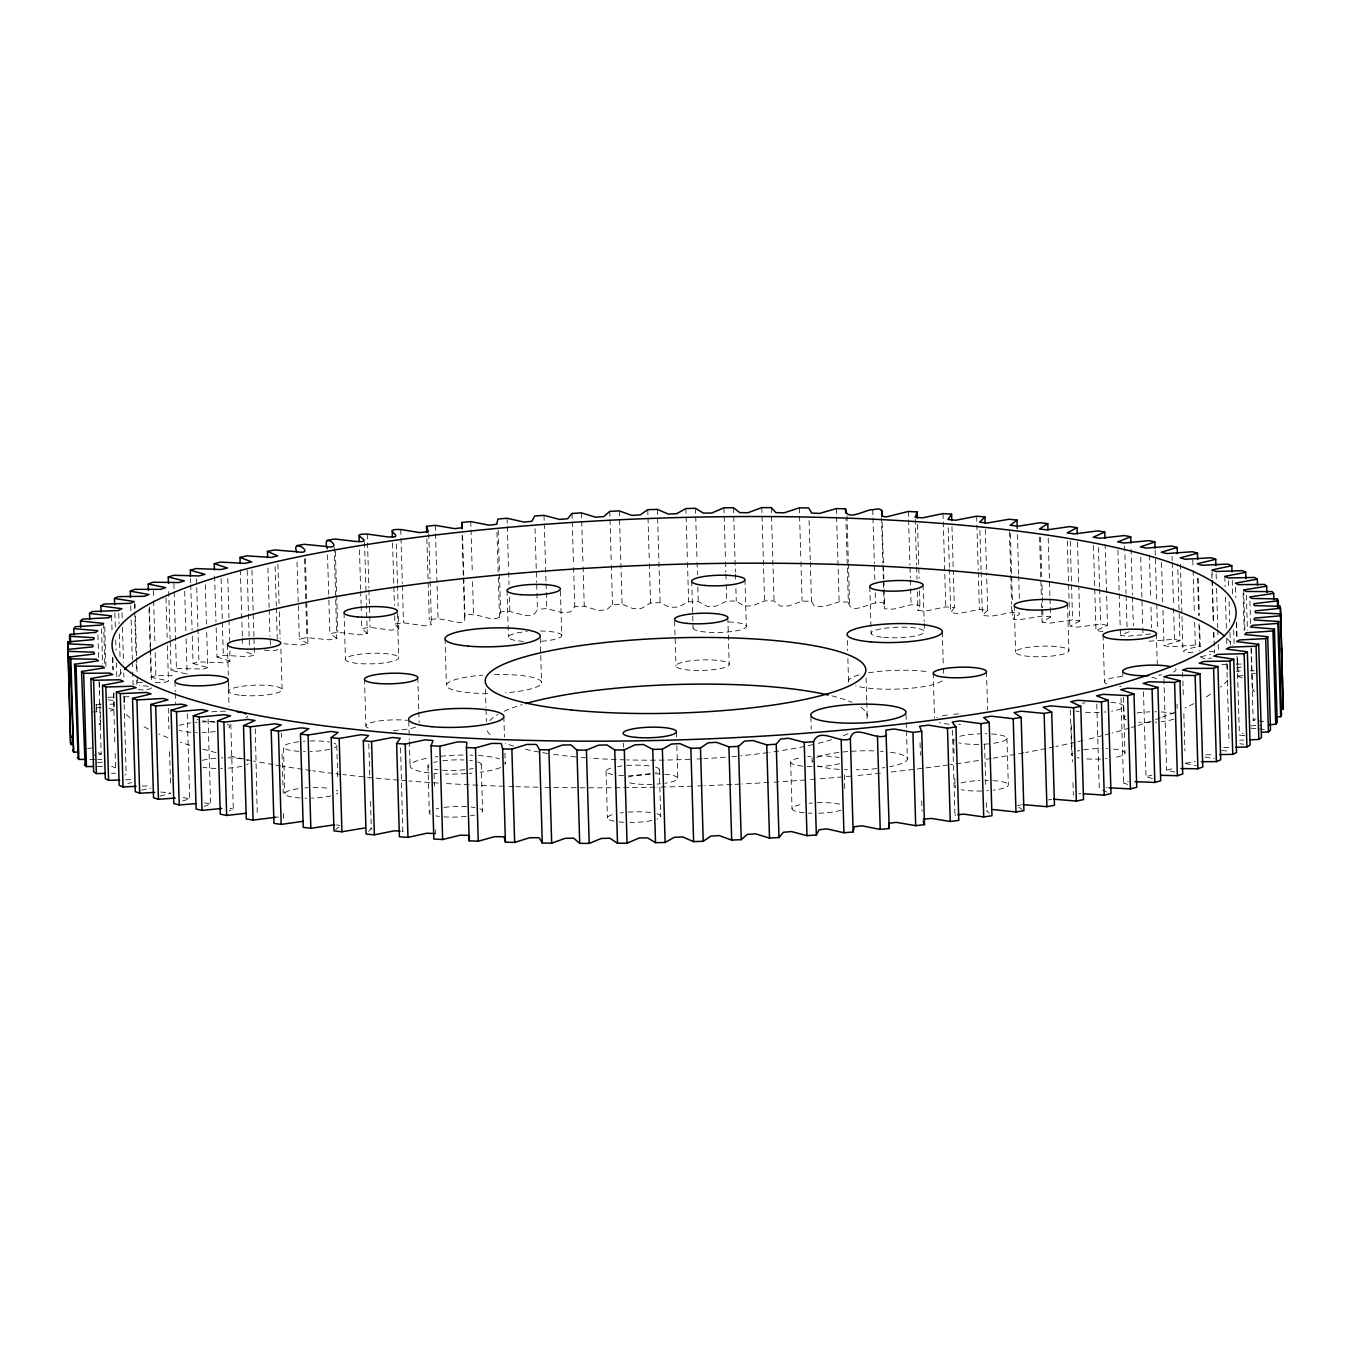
<?xml version="1.0" encoding="UTF-8"?>
<svg xmlns="http://www.w3.org/2000/svg" width="1351" height="1351" viewBox="0 0 1351 1351"><rect width="100%" height="100%" fill="white"/><g stroke="black" fill="none" stroke-linecap="round" stroke-linejoin="round"><path stroke-width="0.75" stroke-dasharray="5 3.75" d="M115.173 753.334L115.595 768.027L114.261 768.331M1242.16 677.898L1238.175 676.446L1237.617 657.785M884.128 588.952L884.601 608.828L893.535 609.115L911.114 604.758L919.93 605.248L917.954 610.483L925.165 611.142L945.784 606.886L954.363 607.494L953.249 570.19M255.271 728.78L257.264 814.146M1102.889 631.559L1095.982 630.512L1107.499 625.327L1105.101 544.47M394.728 615.617L394.965 623.909L403.51 622.794L424.282 625.834L431.459 624.753L429.263 619.636L438.062 618.623L455.203 621.815C475.299 625.716 454.088 612.324 473.542 614.874C479.2 613.928 500.461 625.749 500.63 612.324L498.164 529.406M884.601 603.644C875.161 596.99 851.316 618.437 848.344 602.124L845.895 519.206M124.613 702.182L124.478 695.782M954.363 607.494L950.732 612.746L958.602 613.523L979.407 609.487L987.682 610.213L986.585 572.892M230.801 724.119L233.318 809.114L229.265 810.769M1150.849 633.974L1126.954 636.321L1120.435 635.173L1129.639 631.576M305.427 558.639L307.944 643.633L300.26 645.119L284.031 643.751M99.974 703.246L100.582 723.984L97.677 725.707M1254.809 720.674L1253.188 720.303L1256.092 718.58M99.062 681.546L101.207 754.094L93.743 755.344M1254.572 691.746L1252.563 690.192L1254.167 689.719M987.682 610.213L982.43 615.448L990.908 616.259L1011.055 612.645C1035.508 611.311 997.19 621.257 1021.812 619.349L1042.921 615.988L1050.538 616.934L1049.98 598.273M208.088 719.104L210.621 804.098L204.17 806.361M334.221 547.189L336.787 638.584L328.85 639.8L306.863 637.588L299.297 638.972L296.967 560.192M536.685 584.443L537.428 609.318C531.213 624.736 511.843 606.599 500.63 612.324M435.664 833.989L435.697 829.649M368.637 831.456L371.339 828.838L370.41 797.749M187.215 713.767L189.748 798.762L181.608 801.261M1199.637 625.783L1200.245 646.521L1195.331 645.018L1169.628 646.842L1164.022 645.525L1179.947 640.712L1177.667 564.009M364.55 542.275L367.269 633.501L359.771 634.818L337.784 632.302L329.864 633.602L328.766 596.281M989.32 813.251L986.5 810.786L987.361 810.431M848.344 602.124L839.123 601.87L824.144 606.565L815.768 606.582L814.433 606.363L811.478 601.279L802.089 601.144L788.494 605.974L780.067 606.092L774.055 600.908L764.565 600.891L752.406 605.839L743.962 606.059L736.261 601.009L726.703 601.111L716.03 606.16L707.586 606.498L698.247 601.6L688.638 601.82L677.881 607.173L669.471 607.241L660.132 602.647L650.54 602.985L641.404 608.44L632.96 608.592L622.085 604.184L612.527 604.64L606.531 609.875L598.324 610.5L584.257 606.177L574.766 606.751L570.409 612.003L562.337 612.729L546.783 608.625L537.428 609.318M402.818 831.726L400.521 746.546M167.406 645.677L168.453 680.921L164.315 682.525L154.402 682.61M113.889 692.827L114.379 709.41L110.444 711.099M1244.744 735.721L1239.407 735.062L1243.308 733.188M335.757 829.531L338.915 827.116M1050.538 616.934L1042.195 622.287L1049.845 623.132L1072.576 619.889L1079.804 620.936L1078.774 585.692M1193.068 652.246C1176.991 653.225 1182.53 648.987 1200.245 646.521M398.444 616.495L398.815 628.941L390.996 630.174L370.039 627.354L361.798 628.57L361.426 616.124M955.191 815.531L955.917 815.008M1174.846 772.13L1166.622 770.104L1173.09 768.499M1079.804 620.936L1069.857 626.205L1077.152 627.168L1100.677 624.179L1107.499 625.327M1200.262 656.873L1203.64 658.511L1211.577 658.207M206.72 632.386L207.767 667.63L203.461 669.015L176.407 668.576L171.037 670.316L170.175 641.286M1152.538 778.531L1146.003 776.656L1152.015 775.069M229.94 650.929L229.839 661.483L223.793 662.817L198.935 661.855L193.075 663.527L192.146 632.437M1127.663 784.424L1123.525 782.989L1128.22 781.655M142.328 682.627L137.38 682.643L133.057 684.45L132.685 672.021M123.853 695.866L126.183 774.647L124.934 774.95M283.49 818.453L283.693 809.975M253.988 638.618L254.478 655.201L247.621 656.654L223.337 655.37L217.004 656.974L216.025 623.807M1107.043 792.108L1099.731 788.9M1185.553 763.18L1195.348 761.677M1238.175 676.26L1243.477 675.28M150.214 650.338L151.008 677.29L155.872 675.517L174.701 675.72M159.992 796.06L170.53 793.324M141.517 790.2L150.907 787.988M1200.988 656.738L1210.378 654.526M127.821 783.462L131.807 782.634M1048.207 799.961L1051.669 799.285M1236.418 667.901L1242.093 666.837M1017.59 805.534L1021.238 804.892M1251.431 673.946L1255.417 673.271M97.508 762.775L103.74 761.829M1078.807 793.679L1080.631 793.544M87.612 748.437L91.648 747.947M1205.649 754.821L1213.586 754.652M183.212 797.529L189.748 798.762M1179.947 640.712L1174.509 639.31L1147.523 641.32M1250.84 725.892L1260.838 725.251M1209.145 651.334L1217.015 652.094M160.701 792.041L170.547 792.953M92.29 712.028L100.362 711.605M142.193 786.079L150.13 785.775M95.87 704.766L101.95 704.53M110.073 704.226L114.126 704.074M1239.644 740.213L1243.697 740.061M276.617 817.119L278.424 817.152M1221.912 664.675L1228.008 664.472M1236.131 664.202L1242.228 664.016M125.761 779.814L131.858 779.611M107.793 697.285L113.872 697.116M124.039 696.863L130.118 696.694M111.609 766.389L115.595 767.841M1223.651 747.593L1229.731 747.424M1236.182 671.126L1240.235 671.059M1250.384 670.856L1254.437 670.771M111.508 773.279L115.561 773.194M138.157 689.669C147.276 690.935 162.289 686.578 139.339 685.565M97.475 766.507L103.52 766.456M98.235 752.541L101.207 754.094M204.541 802.866L210.621 804.098M89.774 759.465L95.786 759.498M97.779 759.515L101.798 759.532M98.961 723.612L100.582 723.984M264.34 650.135L274.118 650.726L279.961 649.02M1258.744 720.961L1264.62 721.417M1106.148 787.633L1106.993 787.701M1250.992 728.189L1257.241 728.763M1259.318 728.949L1265.566 729.523M123.414 701.76L124.664 701.996M97.036 707.249L101.021 707.688M109.026 708.566L114.379 709.41M336.399 824.988L340.08 825.41M1239.897 743.759L1243.714 744.249M108.148 699.801L115.781 700.781M1221.794 750.295L1229.849 751.494M1185.587 763.551L1196.226 765.662M402.058 831.253L403.037 831.54M1204.974 757.067L1214.431 758.722M370.461 828.535L371.339 828.838M230.025 808.337L233.318 809.114M151.008 677.29L168.453 680.921M186.269 673.879L171.037 670.316M193.075 663.527L207.767 667.63M217.004 656.974L230.244 661.298M246.726 652.178L254.478 655.201M307.944 643.633L299.297 638.972M336.939 638.398L329.864 633.602M270.538 644.849L270.048 638.466M367.269 633.501L361.798 628.57M1018.806 807.172L1022.082 809.401M398.815 628.941L395.049 624.094M1227.637 669.826L1227.4 663.425M499.482 617.356L498.181 573.837M1249.911 601.043L1250.587 623.841M1251.33 648.733L1252.563 690.192M1251.026 647.754L1253.188 720.303M1246.382 595.132L1247.429 630.377M1243.714 589.948L1244.896 629.346M1243.089 593.444L1244.203 630.765M1235.523 587.297L1235.827 597.666M1236.57 622.541L1237.009 637.064M1236.385 622.507L1236.807 636.709M1237.06 656.096L1239.391 734.876M1232.247 580.221L1232.669 594.727M1233.716 629.971L1234.138 644.478M1228.447 580.66L1228.701 588.952M1229.072 601.398L1229.68 622.119M1229.984 632.488L1230.356 644.917M1224.817 576.353L1225.121 586.722M1225.425 597.091L1226.353 628.181M1226.657 638.55L1226.843 644.765M1226.759 663.51L1229.106 742.29M1216.136 573.837L1216.322 580.069M1216.575 588.361L1217.741 627.742M1217.808 629.819L1217.994 636.034M1218.23 644.326L1218.484 652.617M1212.05 569.953L1212.303 578.245M1212.354 580.322L1213.654 623.858M1213.89 632.15L1214.515 652.871M1211.813 574.344L1211.931 578.498M1211.999 580.575L1213.282 624.111M1213.536 632.403L1213.772 640.695M1198.219 578.11L1199.316 615.414M1197.594 578.296L1198.709 615.6M1198.945 623.892L1199.756 650.844M1192.798 560.023L1193.051 568.332M1193.102 570.392L1194.402 613.928M1194.656 622.22L1195.331 645.018M1180.402 564.093L1182.986 651.148M1182.615 672.156L1183.29 694.971M1183.848 713.615L1184.945 750.936M1177.042 703.989L1177.177 708.38M1172.06 556.376L1172.178 560.53M1172.246 562.607L1173.529 606.126M1173.597 608.203L1174.509 639.31M1161.573 562.59L1162.738 601.989M1162.975 610.28L1164.022 645.525M1163.92 678.894L1166.622 770.104M1155.139 550.245L1156.676 602.073M1156.743 604.133L1157.469 629.009M1156.355 633.805L1157.385 668.272M1149.414 555.126L1150.697 598.662M1150.951 606.954L1151.559 627.691M1140.7 557.271L1142.726 625.682M1142.794 627.742L1143.03 636.034M1143.486 691.661L1146.003 776.656M1131.074 549.249L1132.442 594.862M1132.493 596.922L1133.354 625.952M1124.64 545.939L1126.058 593.613M1126.109 595.69L1127.038 626.78M1122.765 671.075L1123.002 679.519M1123.542 697.437L1124.15 718.04M1123.576 706.32L1124.961 752.963M1117.919 550.178L1119.152 591.637M1119.219 593.714L1120.199 626.881M1120.266 628.958L1120.435 635.173M1121.009 697.994L1123.525 782.989M1103.075 635.19L1104.459 681.833M1098.397 547.476L1099.579 586.858M1099.63 588.935L1100.677 624.179M1093.449 545.517L1094.682 586.976M1094.749 589.053L1095.982 630.512M1096.759 704.091L1099.292 789.085M1077.473 542.156L1078.706 583.615M1070.245 541.109L1072.576 619.889M1067.307 541.025L1068.54 582.484M1068.59 584.561L1069.823 626.02M1067.526 603.998L1068.911 650.642A26.665 5.269 -1.7 0 1 1029.04 656.383A26.665 5.269 -1.7 0 1 1028.837 647.247A26.665 5.269 -1.7 0 1 1068.911 650.642M1071.259 724.626L1072.373 761.947M1072.981 782.668L1073.353 795.114M1070.347 710.069L1071.681 754.685M1048.207 538.154L1049.93 596.213M1040.591 537.225L1041.756 576.607M1042.009 584.899L1042.313 595.267M1042.381 597.345L1042.685 607.697M1042.736 609.774L1042.921 615.988M1039.578 537.107L1040.81 578.566M1040.861 580.643L1041.3 595.149M1041.537 603.441L1041.672 607.578M1041.722 609.656L1042.094 622.102M1017.455 534.591L1018.62 573.972M1018.688 576.05L1019.363 598.848M1014.229 605.569L1015.614 652.212M1010.413 533.577L1012.439 601.989M1012.676 610.28L1012.929 618.572M1009.433 531.669L1011.578 604.235M1011.646 606.312L1011.831 612.527M1006.951 738.305L1008.336 784.948A26.665 5.269 -1.7 0 1 993.137 790.166M985.284 529.356L986.517 570.814M986.466 671.531L987.615 710.052M979.914 530.453L981.079 569.835M981.147 571.912L982.43 615.448M984.541 744.452L985.825 787.988M986.264 802.494L986.5 810.786M976.638 516.2L978.225 570.105M978.293 572.165L979.407 609.487M951.965 526.654L953.198 568.112M948.199 527.751L949.381 567.15M949.432 569.21L950.732 612.746M953.671 739.875L954.144 756.087M954.802 778.396L955.056 786.518M952.438 730.351L954.954 815.345M943.015 513.6L943.201 519.831M943.268 521.891L945.784 606.886M942.306 631.812L943.336 666.279M943.386 668.323L943.572 674.402M933.203 673.085L934.537 718.04M923.054 584.966L924.152 621.477M924.202 623.503L924.439 631.609M917.532 524.408L919.136 578.296M919.507 590.742L919.93 605.248M915.235 519.274L916.586 564.887M916.653 566.947L917.025 579.393M917.397 591.822L917.954 610.483M920.031 742.83L920.403 755.26M921.754 800.873L922.058 811.242M908.345 511.472L908.531 517.686M908.581 519.763L909.932 565.36M910 567.437L910.304 577.806M910.371 579.883L911.114 604.758M906.031 714.426L906.2 720.505M906.268 722.532L906.453 728.628M906.504 730.655L907.348 759.042M882.152 522.601L883.858 578.768M883.875 580.66L884.111 587.06M881.511 517.45L882.862 563.046M882.912 565.123L884.213 608.659M872.729 509.783L872.915 516.014M872.982 518.075L874.333 563.688M874.401 565.765L874.823 580.271M875.195 592.717L875.499 603.07M869.774 586.689L871.159 633.332M866.075 677.932L866.734 700.24M866.785 702.267L867.207 716.469M846.993 515.879L848.31 561.678M848.411 563.553L849.661 607.274M847.33 640.408L847.634 650.557M847.871 658.663L848.529 680.972M836.353 508.584L836.539 514.799M836.59 516.876L839.123 601.87M844.358 774.815L844.831 791.027M809.08 520.439L810.245 559.821M810.296 561.898L811.478 601.279M810.87 716.942L811.225 729.101M812.069 757.489L812.187 761.559M799.319 507.858L799.505 514.072M799.572 516.15L800.856 559.686M800.923 561.746L802.089 601.144M790.639 762.015L792.024 808.658M771.286 507.621L774.055 600.908M761.795 507.604L764.565 600.891M744.958 579.579L746.343 626.56M733.492 507.723L735.4 571.98M735.468 574.057L735.653 580.271M735.907 588.563L736.261 601.009M727.817 617.576L729.219 664.54A26.665 5.269 -1.7 0 1 688.638 670.045A26.665 5.269 -1.7 0 1 689.888 660.892A26.665 5.269 -1.7 0 1 729.219 664.54M723.933 507.824L725.47 559.652M725.538 561.729L725.842 572.081M725.909 574.158L726.146 582.45M726.213 584.527L726.703 601.111M695.478 508.314L695.664 514.528M695.714 516.606L697.015 560.125M697.065 562.202L697.437 574.648M697.808 587.077L698.247 601.6M691.695 581.15L693.08 628.114M685.869 508.533L686.055 514.748M686.122 516.825L687.406 560.361M687.473 562.421L688.638 601.82M674.622 621.156L675.956 666.111M676.446 731.87L676.615 737.95M676.851 745.735L677.83 778.514M657.363 509.361L660.132 602.647M659.305 769.53L660.69 816.494M647.771 509.699L647.94 515.93M648.007 517.99L649.307 561.526M649.358 563.603L650.54 602.985M619.315 510.898L622.085 604.184M623.47 743.236L623.588 747.289M609.757 511.353L609.943 517.568M610.01 519.645L611.294 563.181M611.361 565.258L612.527 604.64M606.042 771.083L607.426 818.064M581.487 512.89L581.673 519.105M581.724 521.182L583.024 564.718M583.075 566.795L584.257 606.177M572.013 513.464L572.182 519.679M572.25 521.756L573.55 565.292M573.601 567.369L574.766 606.751M560.412 591.012L561.746 635.629A26.665 5.269 -1.7 0 1 539.792 641.387M544.014 515.339L544.2 521.554M544.267 523.631L545.99 581.673M546.057 583.75L546.783 608.625M540.248 638.111L541.582 682.728M535.03 528.477L536.634 582.365M507.064 518.244L507.25 524.458M507.317 526.535L508.601 570.071M508.668 572.149L509.04 584.578M509.411 597.024L509.834 611.53M507.064 590.387L508.449 637.03M503.855 716.672L504.463 736.954M504.936 753.183L505.24 763.315M496.965 532.362L498.181 571.946M485.414 689.297L485.955 707.536M486.022 709.562L486.377 721.738M481.226 764.311L482.611 810.955M470.773 521.587L470.959 527.802M471.026 529.879L472.31 573.415M472.563 581.707L473.542 614.874M462.566 535.959L463.731 575.34M463.798 577.417L465.082 620.953M462.126 534.928L464.491 615.955M445.036 638.601L446.421 685.244M435.292 525.336L435.478 531.568M435.529 533.628L438.062 618.623M428.757 533.544L430.108 579.157M430.175 581.217L431.459 624.753M434.043 773.684L434.414 786.113M426.865 538.796L428.098 580.255M428.149 582.332L429.263 619.636M427.946 766.034L429.331 812.677M417.797 677.577L418.759 710.356M418.81 712.061L419.131 722.532M408.745 721.214L409.302 739.47M409.353 741.496L410.079 765.831M400.74 529.508L402.345 583.412M402.395 585.49L403.51 622.794M396.299 543.946L397.464 583.328M397.532 585.405L398.14 606.143M397.397 613.151L398.714 657.768A26.665 5.269 -1.7 0 1 358.842 663.51A26.665 5.269 -1.7 0 1 358.657 654.391A26.665 5.269 -1.7 0 1 398.714 657.768M392.567 543.068L394.424 605.248M367.269 534.067L368.874 587.972M368.941 590.049L370.039 627.354M368.806 743.844L369.853 779.088M364.534 679.148L365.918 726.112M359.467 549.789L360.633 589.188M360.683 591.248L361.055 603.694M361.122 605.772L361.359 614.063M344.049 612.695L345.434 659.339M335.386 551.444L337.784 632.302M336.771 745.431L337.733 777.889M327.533 554.822L328.698 594.204M304.532 558.807L306.863 637.588M280.89 649.037L282.089 689.601M277.901 564.178L279.066 603.576M279.302 611.868L280.113 638.803M298.672 741.783A26.665 5.269 -1.7 0 0 283.474 747.002L284.858 793.645M281.413 733.272L281.548 737.426M282.038 754.01L283.203 793.392M275.131 566.508L276.296 605.89M276.364 607.967L277.293 639.057M267.954 567.977L269.119 607.359M269.187 609.436L269.98 636.389M251.961 570.206L253.937 636.541M247.182 570.375L248.415 611.834M248.483 613.911L249.462 647.078M240.36 569.835L242.336 636.169M242.403 638.246L242.64 646.538M227.779 578.363L228.961 617.762M229.011 619.822L229.636 640.56M227.424 644.68L228.336 675.095M228.572 683.218L228.809 691.324M228.235 679.925L229.028 706.286M221.057 578.667L222.29 620.126M222.341 622.203L223.337 655.37M214.606 576.134L215.974 621.73M205.301 584.696L206.483 624.094M196.469 578.937L197.888 626.611M197.938 628.688L198.935 661.855M190.559 578.532L190.677 582.686M190.727 584.747L192.095 630.36M184.682 591.248L185.847 630.647M186.1 638.939L187.147 674.183M173.891 583.581L174.076 589.813M174.127 591.873L176.407 668.576M174.971 681.495L175.275 691.628M175.326 693.333L175.63 703.466M168.706 591.535L170.125 639.209M165.987 597.986L167.152 637.385M168.267 708.144L168.875 728.865M169.567 751.68L170.547 784.847M153.338 590.522L153.592 598.814M153.642 600.891L154.943 644.427M155.196 652.719L155.872 675.517M149.37 606.971L150.535 646.352M150.603 648.429L151.582 681.596M148.982 608.879L150.147 648.277M135.032 603.863L135.168 608.001M135.404 616.309L136.569 655.691M136.637 657.768L137.126 674.352M137.194 676.412L137.38 682.643M134.441 603.644L134.627 609.858M134.695 611.935L135.978 655.471M136.231 663.763L136.468 672.055M136.721 680.347L136.839 684.484M130.709 605.687L130.895 611.902M131.148 620.193L132.314 659.575M132.381 661.652L132.618 669.944M122.029 612.847L122.215 619.079M122.451 627.371L123.498 662.615M123.802 672.967L123.937 677.121M118.736 613.219L119.057 623.571M119.361 633.94L120.104 658.815M120.408 669.184L120.644 677.476M114.903 612.999L115.342 627.506M115.696 639.935L116.017 650.304M116.389 662.75L116.811 677.256M111.609 616.124L112.099 632.707M112.842 657.582L113.214 670.028M112.521 657.515L112.876 669.674M113.383 693.215L114.852 742.966M104.77 626.83L105.935 666.229M103.588 623.402L104.821 664.861M101.545 628.722L102.592 663.966M97.931 634.835L98.606 657.633M99.349 682.525L99.653 692.877M96.293 704.31L96.529 712.602M96.242 707.637L96.36 711.791M847.921 733.779A190.407 37.642 -1.7 0 1 841.352 736.396M831.608 739.656A190.407 37.642 -1.7 0 1 816.494 743.759M813.201 744.536A190.407 37.642 -1.7 0 1 769.682 752.372M767.942 752.608A190.407 37.642 -1.7 0 1 740.669 755.8M736.903 756.155A190.407 37.642 -1.7 0 1 731.195 756.678M725.453 757.168A190.407 37.642 -1.7 0 1 703.972 758.637M701.996 758.755A190.407 37.642 -1.7 0 1 694.076 759.144M690.108 759.33A190.407 37.642 -1.7 0 1 666.195 760.039M664.219 760.073A190.407 37.642 -1.7 0 1 626.932 759.904M625.006 759.853A190.407 37.642 -1.7 0 1 589.83 758.114M586.3 757.843A190.407 37.642 -1.7 0 1 580.069 757.32M575.982 756.948A190.407 37.642 -1.7 0 1 552.88 754.246M547.527 753.453A190.407 37.642 -1.7 0 1 542.359 752.608M539.015 752.034A190.407 37.642 -1.7 0 1 523.648 748.842M513.701 746.174A190.407 37.642 -1.7 0 1 505.206 743.303M490.16 734.775A190.407 37.642 -1.7 0 1 486.563 727.817M489.687 720.674A190.407 37.642 -1.7 0 1 498.046 714.358M504.126 711.268A190.407 37.642 -1.7 0 1 522.161 704.631M831.861 695.866A190.407 37.642 -1.7 0 1 851.856 702.334M860.908 707.282A190.407 37.642 -1.7 0 1 866.92 718.833M960.493 724.406A26.665 5.269 -1.7 0 1 958.822 724.44M949.229 724.17A26.665 5.269 -1.7 0 1 939.249 722.717M936.716 717.736A26.665 5.269 -1.7 0 1 937.425 717.415M942.306 715.946A26.665 5.269 -1.7 0 1 949.027 714.78M953.688 714.274A26.665 5.269 -1.7 0 1 960.274 713.868M942.069 680.836A47.606 9.406 -1.7 0 1 903.059 688.824A47.606 9.406 -1.7 0 1 855.673 685.818M848.85 682.137A47.606 9.406 -1.7 0 1 861.769 674.183M868.558 672.832A47.606 9.406 -1.7 0 1 929.049 671.987M494.5 674.571A47.606 9.406 -1.7 0 1 541.261 681.563A47.606 9.406 -1.7 0 1 505.342 692.81M487.525 693.502A47.606 9.406 -1.7 0 1 446.472 685.835A47.606 9.406 -1.7 0 1 482.662 675.179M504.919 762.15A47.606 9.406 -1.7 0 1 504.801 764.514M500.495 767.452A47.606 9.406 -1.7 0 1 480.129 772.232M471.887 773.16A47.606 9.406 -1.7 0 1 469 773.397M466.078 773.599A47.606 9.406 -1.7 0 1 445.34 774.022M436.947 773.633A47.606 9.406 -1.7 0 1 434.296 773.447M429.28 772.941A47.606 9.406 -1.7 0 1 427.727 758.114M435.174 756.915A47.606 9.406 -1.7 0 1 437.859 756.577M440.612 756.273A47.606 9.406 -1.7 0 1 464.119 755.057M469.979 755.125A47.606 9.406 -1.7 0 1 472.85 755.226M478.372 755.513A47.606 9.406 -1.7 0 1 499.6 758.924M415.534 727.176A26.665 5.269 -1.7 0 1 391.824 730.452M368.131 727.986A26.665 5.269 -1.7 0 1 375.477 721.603A26.665 5.269 -1.7 0 1 407.428 720.37M890.495 752.237A47.606 9.406 -1.7 0 1 889.718 766.76M884.837 767.588A47.606 9.406 -1.7 0 1 882.254 767.959M876.816 768.601A47.606 9.406 -1.7 0 1 856.281 769.783M847.449 769.732A47.606 9.406 -1.7 0 1 844.595 769.648M839.055 769.361A47.606 9.406 -1.7 0 1 817.828 765.933M812.255 762.15A47.606 9.406 -1.7 0 1 812.323 760.951M816.933 757.421A47.606 9.406 -1.7 0 1 839.967 752.304M842.72 752A47.606 9.406 -1.7 0 1 848.428 751.477M851.35 751.274A47.606 9.406 -1.7 0 1 874.958 750.936M880.48 751.224A47.606 9.406 -1.7 0 1 883.132 751.426M664.658 774.191A26.665 5.269 -1.7 0 1 664.844 783.259M660.318 783.816A26.665 5.269 -1.7 0 1 657.11 784.104M652.128 784.374A26.665 5.269 -1.7 0 1 628.316 782.482M628.198 777.112A26.665 5.269 -1.7 0 1 650.236 773.887M655.252 773.802A26.665 5.269 -1.7 0 1 660.115 773.903M1173.766 719.104A26.665 5.269 -1.7 0 1 1161.472 721.62M1156.692 722.076A26.665 5.269 -1.7 0 1 1155.054 722.177M1150.056 722.397A26.665 5.269 -1.7 0 1 1138.775 722.143M1126.362 719.914A26.665 5.269 -1.7 0 1 1126.278 715.726M1137.12 712.956A26.665 5.269 -1.7 0 1 1149.836 711.859M1154.835 711.774A26.665 5.269 -1.7 0 1 1156.49 711.791M1161.269 711.96A26.665 5.269 -1.7 0 1 1173.664 713.75M1113.545 749.062A26.665 5.269 -1.7 0 1 1113.038 757.81M1107.06 758.553A26.665 5.269 -1.7 0 1 1105.456 758.705M1100.525 759.026A26.665 5.269 -1.7 0 1 1084.481 758.722M1079.263 758.063A26.665 5.269 -1.7 0 1 1077.068 757.624M1072.255 755.665A26.665 5.269 -1.7 0 1 1072.39 753.351M1077.456 751.139A26.665 5.269 -1.7 0 1 1079.702 750.582M1083.603 749.856A26.665 5.269 -1.7 0 1 1101.133 748.505M1106.047 748.555A26.665 5.269 -1.7 0 1 1107.634 748.623M992.934 780.625A26.665 5.269 -1.7 0 1 1008.336 784.948M988.425 790.639A26.665 5.269 -1.7 0 1 986.804 790.757M981.805 790.994A26.665 5.269 -1.7 0 1 961.237 789.693M955.917 787.802A26.665 5.269 -1.7 0 1 955.866 785.184M961.101 782.972A26.665 5.269 -1.7 0 1 979.914 780.523M984.93 780.405A26.665 5.269 -1.7 0 1 988.223 780.439M840.997 810.195A26.665 5.269 -1.7 0 1 818.368 813.234M811.748 813.234A26.665 5.269 -1.7 0 1 808.573 813.116M804.132 812.778A26.665 5.269 -1.7 0 1 803.254 804.098M809.148 803.305A26.665 5.269 -1.7 0 1 812.339 803.018M817.304 802.73A26.665 5.269 -1.7 0 1 841.335 804.537M656.941 813.758A26.665 5.269 -1.7 0 1 657.042 819.128M651.756 820.547A26.665 5.269 -1.7 0 1 630.005 822.438M623.571 822.252A26.665 5.269 -1.7 0 1 619.163 821.915M614.148 821.188A26.665 5.269 -1.7 0 1 615.144 813.944M620.396 812.981A26.665 5.269 -1.7 0 1 623.368 812.593M628.131 812.137A26.665 5.269 -1.7 0 1 651.604 812.643M479.841 808.793A26.665 5.269 -1.7 0 1 479.571 813.589M474.589 815.058A26.665 5.269 -1.7 0 1 470.688 815.784M466.264 816.376A26.665 5.269 -1.7 0 1 443.601 816.831M439.396 816.409A26.665 5.269 -1.7 0 1 435.782 815.835M430.783 814.265A26.665 5.269 -1.7 0 1 430.462 811.005M436.187 808.844A26.665 5.269 -1.7 0 1 438.568 808.32M444.141 807.425A26.665 5.269 -1.7 0 1 466.838 806.682M471.195 807.054A26.665 5.269 -1.7 0 1 475.028 807.594M337.699 793.088A26.665 5.269 -1.7 0 1 336.315 794.067M331.012 795.891A26.665 5.269 -1.7 0 1 311.608 798.137M306.626 798.188A26.665 5.269 -1.7 0 1 304.988 798.154M300.26 797.968A26.665 5.269 -1.7 0 1 284.875 793.814A26.665 5.269 -1.7 0 1 298.571 788.629M304.769 787.954A26.665 5.269 -1.7 0 1 308.062 787.734M313.077 787.549A26.665 5.269 -1.7 0 1 329.661 788.494M336.247 790.2A26.665 5.269 -1.7 0 1 337.666 791.112M248.398 763.788A26.665 5.269 -1.7 0 1 246.642 764.767M241.88 766.253A26.665 5.269 -1.7 0 1 227.356 768.195M222.358 768.432A26.665 5.269 -1.7 0 1 220.686 768.466M215.755 768.432A26.665 5.269 -1.7 0 1 203.038 767.267M202.346 760.326A26.665 5.269 -1.7 0 1 216.346 758.198M221.311 757.928A26.665 5.269 -1.7 0 1 222.983 757.86M227.964 757.827A26.665 5.269 -1.7 0 1 241.137 758.823M246.912 760.258A26.665 5.269 -1.7 0 1 248.111 760.849M227.407 724.372A26.665 5.269 -1.7 0 1 225.972 729.202M215.181 731.533A26.665 5.269 -1.7 0 1 202.262 732.478M197.28 732.495A26.665 5.269 -1.7 0 1 195.659 732.462M190.998 732.242A26.665 5.269 -1.7 0 1 179.295 730.266M179.193 725.487A26.665 5.269 -1.7 0 1 190.795 722.853M195.456 722.346A26.665 5.269 -1.7 0 1 197.06 722.211M202.042 721.941A26.665 5.269 -1.7 0 1 214.995 722.143M540.4 631.018A26.665 5.269 -1.7 0 1 561.746 635.629M523.479 641.404A26.665 5.269 -1.7 0 1 508.533 636.693A26.665 5.269 -1.7 0 1 527.16 631.525M728.628 621.95A26.665 5.269 -1.7 0 1 744.992 628.114A26.665 5.269 -1.7 0 1 711.842 632.437A26.665 5.269 -1.7 0 1 694.093 626.459M1120.992 686.308A26.665 5.269 -1.7 0 1 1119.472 686.224M1106.857 684.028A26.665 5.269 -1.7 0 1 1124.775 676.209M1151.829 677.239A26.665 5.269 -1.7 0 1 1156.54 678.844M1237.465 659.018A562.202 111.12 -1.7 0 1 1236.503 666.026M1227.941 680.127A562.202 111.12 -1.7 0 1 1220.375 687.169M1210.665 694.161A562.202 111.12 -1.7 0 1 1204.18 698.112M1193.879 703.635A562.202 111.12 -1.7 0 1 1184.962 707.89M1174.576 712.365A562.202 111.12 -1.7 0 1 1162.164 717.212M1160.374 717.871A562.202 111.12 -1.7 0 1 1154.936 719.813M1151.221 721.113A562.202 111.12 -1.7 0 1 1131.496 727.463M1129.622 728.037A562.202 111.12 -1.7 0 1 1112.008 733.069M1109.982 733.627A562.202 111.12 -1.7 0 1 1104.324 735.113M1102.416 735.62A562.202 111.12 -1.7 0 1 1086.744 739.537M1083.012 740.432A562.202 111.12 -1.7 0 1 1077.355 741.75M1075.464 742.189A562.202 111.12 -1.7 0 1 1055.925 746.478M1053.915 746.9A562.202 111.12 -1.7 0 1 1047.852 748.15M1045.809 748.555A562.202 111.12 -1.7 0 1 1025.713 752.456M1023.737 752.828A562.202 111.12 -1.7 0 1 993.289 758.131M991.195 758.468A562.202 111.12 -1.7 0 1 984.913 759.482M978.563 760.478A562.202 111.12 -1.7 0 1 950.31 764.632M948.25 764.919A562.202 111.12 -1.7 0 1 890.647 772.063M880.43 773.177A562.202 111.12 -1.7 0 1 855.538 775.677M851.35 776.065A562.202 111.12 -1.7 0 1 817.49 779.02M815.48 779.172A562.202 111.12 -1.7 0 1 807.425 779.797M805.399 779.949A562.202 111.12 -1.7 0 1 783.073 781.553M779.003 781.824A562.202 111.12 -1.7 0 1 770.813 782.347M768.77 782.465A562.202 111.12 -1.7 0 1 742.054 783.985M739.993 784.104A562.202 111.12 -1.7 0 1 733.796 784.407M731.718 784.509A562.202 111.12 -1.7 0 1 704.8 785.691M702.74 785.758A562.202 111.12 -1.7 0 1 694.431 786.062M692.354 786.147A562.202 111.12 -1.7 0 1 657.042 787.143M654.965 787.177A562.202 111.12 -1.7 0 1 544.031 787.329M537.985 787.211A562.202 111.12 -1.7 0 1 515.947 786.654M513.971 786.586A562.202 111.12 -1.7 0 1 506.017 786.333M504.041 786.265A562.202 111.12 -1.7 0 1 444.344 783.428M438.332 783.056A562.202 111.12 -1.7 0 1 408.863 780.962M406.803 780.81A562.202 111.12 -1.7 0 1 400.622 780.304M398.579 780.135A562.202 111.12 -1.7 0 1 342.985 774.596M340.959 774.359A562.202 111.12 -1.7 0 1 334.896 773.633M332.903 773.397A562.202 111.12 -1.7 0 1 312.824 770.762M310.747 770.475A562.202 111.12 -1.7 0 1 304.583 769.597M302.54 769.293A562.202 111.12 -1.7 0 1 282.68 766.203M280.738 765.882A562.202 111.12 -1.7 0 1 274.979 764.902M273.071 764.582A562.202 111.12 -1.7 0 1 253.549 760.951M251.607 760.579A562.202 111.12 -1.7 0 1 245.865 759.414M243.974 759.026A562.202 111.12 -1.7 0 1 227.981 755.496M216.042 752.608A562.202 111.12 -1.7 0 1 202.262 748.944M189.984 745.33A562.202 111.12 -1.7 0 1 180.409 742.223M168.014 737.714A562.202 111.12 -1.7 0 1 158.928 733.998M148.424 729.084A562.202 111.12 -1.7 0 1 141.754 725.504M130.034 717.786A562.202 111.12 -1.7 0 1 123.92 712.517M118.584 676.513A562.202 111.12 -1.7 0 1 123.059 670.873M1227.08 638.483A562.202 111.12 -1.7 0 1 1232.737 645.221M1175.37 668.542A26.665 5.269 -1.7 0 1 1173.192 672.156M1161.59 674.791A26.665 5.269 -1.7 0 1 1158.533 675.145M247.858 716.131A26.665 5.269 -1.7 0 1 245.95 717.803M214.37 721.789A26.665 5.269 -1.7 0 1 202.819 720.826M197.786 719.661A26.665 5.269 -1.7 0 1 197.043 719.391M211.769 711.859A26.665 5.269 -1.7 0 1 226.58 711.183M335.96 746.765A26.665 5.269 -1.7 0 1 334.271 747.762M329.627 749.248A26.665 5.269 -1.7 0 1 310.223 751.494M305.242 751.544A26.665 5.269 -1.7 0 1 303.603 751.511M298.875 751.325A26.665 5.269 -1.7 0 1 283.474 747.002M303.384 741.311A26.665 5.269 -1.7 0 1 305.022 741.192M310.004 740.956A26.665 5.269 -1.7 0 1 329.475 742.037M334.187 743.27A26.665 5.269 -1.7 0 1 335.909 744.148M477.68 761.88A26.665 5.269 -1.7 0 1 478.186 766.946M473.205 768.415A26.665 5.269 -1.7 0 1 469.304 769.141M464.879 769.732A26.665 5.269 -1.7 0 1 442.216 770.188M438.011 769.766A26.665 5.269 -1.7 0 1 434.397 769.192M428.909 767.317A26.665 5.269 -1.7 0 1 429.078 764.362M433.722 762.488A26.665 5.269 -1.7 0 1 437.2 761.677M442.756 760.782A26.665 5.269 -1.7 0 1 463.9 759.971M469.81 760.41A26.665 5.269 -1.7 0 1 472.428 760.748M655.556 767.115A26.665 5.269 -1.7 0 1 655.657 772.485M650.371 773.903A26.665 5.269 -1.7 0 1 628.62 775.795M623.757 775.694A26.665 5.269 -1.7 0 1 617.779 775.271M612.763 774.545A26.665 5.269 -1.7 0 1 612.611 767.571M617.61 766.557A26.665 5.269 -1.7 0 1 621.984 765.949M626.746 765.493A26.665 5.269 -1.7 0 1 650.219 766M839.613 763.551A26.665 5.269 -1.7 0 1 816.983 766.591M811.985 766.625A26.665 5.269 -1.7 0 1 807.189 766.473M802.747 766.135A26.665 5.269 -1.7 0 1 801.869 757.455M807.763 756.661A26.665 5.269 -1.7 0 1 810.955 756.374M817.591 756.036A26.665 5.269 -1.7 0 1 839.022 757.641M991.55 733.981A26.665 5.269 -1.7 0 1 1006.934 738.136A26.665 5.269 -1.7 0 1 993.238 743.32M988.645 743.861A26.665 5.269 -1.7 0 1 983.764 744.215M978.749 744.401A26.665 5.269 -1.7 0 1 958.822 742.814M954.161 740.838A26.665 5.269 -1.7 0 1 954.11 738.862M959.717 736.329A26.665 5.269 -1.7 0 1 980.201 733.813M985.2 733.762A26.665 5.269 -1.7 0 1 986.838 733.796M1110.758 702.284A26.665 5.269 -1.7 0 1 1111.653 711.166M1105.675 711.909A26.665 5.269 -1.7 0 1 1104.071 712.061M1099.14 712.382A26.665 5.269 -1.7 0 1 1084.566 712.213M1079.077 711.605A26.665 5.269 -1.7 0 1 1075.683 710.981M1082.219 703.212A26.665 5.269 -1.7 0 1 1085.106 702.79M241.154 695.309A26.665 5.269 -1.7 0 0 282.072 689.922A26.665 5.269 -1.7 0 0 243.129 686.139A26.665 5.269 -1.7 0 0 241.154 695.309M883.503 637.334A26.665 5.269 -1.7 0 0 924.422 631.947A26.665 5.269 -1.7 0 0 885.479 628.147A26.665 5.269 -1.7 0 0 883.503 637.334"/><path stroke-width="1.5" d="M923.358 819.196L931.346 818.419L950.26 821.492L958.805 820.378L955.951 726.906L947.49 728.206L928.576 725.132L919.541 726.247L921.737 731.364L924.506 824.65L915.708 825.664L896.135 822.337L888.688 823.333L889.245 828.518L880.227 829.413L861.921 825.816L854.237 826.728L853.14 831.963L843.936 832.756L826.964 828.906L819.078 829.717L816.342 834.969L806.986 835.661L791.433 831.557L783.36 832.284L778.987 837.536L769.513 838.11L755.445 833.787L747.238 834.411L741.243 839.646L731.685 840.102L719.137 835.577L710.829 836.1L703.229 841.301L693.637 841.639L682.66 836.911L674.267 837.333L665.131 842.467L655.522 842.686L647.737 837.958L639.411 837.907L627.067 843.176L617.508 843.277L609.808 838.228L601.364 838.447L589.205 843.396L579.714 843.379L573.702 838.194L565.275 838.312L551.681 843.142L542.291 843.007L539.336 837.924L538.002 837.704L529.626 837.721L514.647 842.416L505.426 842.163L504.109 837.012L502.859 836.759L494.567 836.674L478.271 841.217L469.219 840.829L469.456 835.813L468.392 835.374L460.235 835.171L442.655 839.528L433.84 839.039L431.07 745.752L433.046 740.517L424.889 739.841L405.216 744.114L396.637 743.506L399.406 836.793L407.985 837.4L426.747 833.229L434.752 833.533M426.68 532.581L426.494 526.35L435.292 525.336L454.865 528.663L462.312 527.667L461.755 522.482L470.773 521.587L489.079 525.184L496.763 524.272L497.86 519.037L507.064 518.244L524.036 522.094L531.922 521.283L534.658 516.031L544.014 515.339L559.567 519.443L567.64 518.716L572.013 513.464L581.487 512.89L595.555 517.213L603.762 516.589L609.757 511.353L619.315 510.898L631.863 515.423L640.171 514.9L647.771 509.699L657.363 509.361L668.34 514.089L676.733 513.667L685.869 508.533L695.478 508.314L703.263 513.042L711.589 513.093L723.933 507.824L733.492 507.723L739.706 512.603L747.93 512.738L761.795 507.604L771.286 507.621L775.879 512.603L783.968 512.856L799.319 507.858L808.709 507.993L811.664 513.076L819.567 513.431L836.353 508.584L845.574 508.837C845.338 523.023 868.186 508.229 872.729 509.783C890.343 505.426 873.27 521.047 891.339 515.66L908.345 511.472L917.16 511.961L915.184 517.197L922.395 517.855L943.015 513.6L951.594 514.207L951.779 520.439M71.654 744.688L70.438 742.746L67.82 641.928L91.952 639.732C94.063 640.56 95.381 636.878 92.56 637.638L69.492 636.237L69.678 642.468M70.573 735.214L71.164 737.173M1282.319 709.174L1283.18 709.072L1280.68 613.878L1257.004 612.797C1254.539 613.692 1254.471 609.96 1256.954 610.72L1280.562 608.254L1280.224 606.363L1256.025 605.586C1253.948 606.531 1252.478 602.918 1255.315 603.525L1278.316 600.79L1278.502 607.004M1283.18 709.072L1280.562 608.254M889.245 828.518L885.918 730.047L894.328 729L912.938 732.377L921.737 731.364M396.637 743.506L400.268 738.254L392.398 737.477L371.593 741.513L363.318 740.787L366.087 834.074L374.362 834.8L394.239 830.831L400.082 831.085M951.594 514.207L947.963 519.46L955.832 520.236L976.638 516.2L984.913 516.926L985.099 523.141M69.492 636.237L70.353 634.328L95.87 632.369L97.812 630.697L73.798 628.637L73.984 634.852M1275.817 717.06L1280.647 716.672L1277.877 623.385L1278.738 621.477L1255.67 620.075C1252.85 620.835 1254.167 617.154 1256.278 617.981L1280.427 615.786M1280.647 716.672L1281.508 714.763L1278.738 621.477M853.14 831.963L850.37 738.676C853.494 722.684 876.495 741.682 886.476 735.231M363.318 740.787L368.57 735.552L361.038 734.674L339.169 738.473L331.215 737.646L333.984 830.933L341.938 831.76L364.719 827.977M984.913 516.926L979.661 522.161L987.193 523.04L1009.062 519.24L1017.016 520.067L1017.269 528.359M73.798 628.637L75.268 626.712L101.122 625.074L103.588 623.402L80.503 621.021L80.688 627.236M1268.825 724.744L1275.732 724.288L1272.963 631.001L1274.432 629.076L1250.418 627.016L1252.36 625.344L1277.877 623.385M1275.732 724.288L1277.202 722.363L1274.432 629.076M816.342 834.969L813.572 741.682C819.787 726.264 839.157 744.401 850.37 738.676M331.215 737.646L338.071 732.428L330.894 731.448L308.079 735.012L300.462 734.066L303.232 827.352L310.848 828.298L334.575 824.769M1017.016 520.067L1010.16 525.286L1018.282 526.215L1040.152 522.702L1047.768 523.648L1047.954 529.862M80.503 621.021L82.546 619.096L108.654 617.779L111.593 615.938L89.538 613.438L89.723 619.653M1249.793 739.824L1258.828 739.47L1261.462 737.562L1258.693 644.275L1236.621 641.59L1239.576 639.935L1265.684 638.618L1267.728 636.693L1244.727 634.497L1246.297 632.775L1272.963 631.001M1261.479 732.259L1268.454 731.904L1270.497 729.979L1267.728 636.693M431.07 745.752L439.886 746.242L457.465 741.885L465.622 742.087L466.787 742.341L466.45 747.542L475.501 747.93L491.798 743.388L500.09 743.472L501.339 743.725L502.656 748.876L511.877 749.13L526.856 744.435L535.232 744.418L536.567 744.637L539.522 749.721L548.911 749.856L562.506 745.026L570.933 744.908L576.945 750.092L586.435 750.109L598.594 745.161L607.038 744.941L614.739 749.991L624.297 749.889L634.97 744.84L643.414 744.502L652.753 749.4L662.362 749.18L671.498 744.046L679.908 743.624L690.868 748.353L700.46 748.015L708.059 742.814L716.368 742.29L728.915 746.816L738.473 746.36L744.469 741.125L752.676 740.5L766.743 744.823L776.234 744.249L780.591 738.997L788.663 738.271L804.217 742.375L813.572 741.682M300.462 734.066L308.805 728.713L301.155 727.868L278.424 731.111L271.196 730.064L273.949 823.35L281.194 824.397L303.148 821.29M1047.768 523.648L1039.426 529.001L1047.076 529.845L1069.806 526.603L1077.051 527.65L1077.22 533.865M89.538 613.438L92.172 611.53L118.398 610.534L121.894 608.71L100.869 605.907L101.055 612.138M1235.827 747.272L1246.922 746.968L1250.131 745.093L1247.361 651.807L1226.336 649.004L1229.832 647.18L1256.058 646.183L1258.693 644.275M271.196 730.064L281.177 724.98L274.81 723.798L250.323 726.821L243.501 725.673L246.27 818.959L253.093 820.108L275.79 817.254M1077.051 527.65L1067.087 532.919L1074.383 533.881L1097.907 530.892L1104.73 532.041L1104.915 538.255M100.869 605.907L104.078 604.032L130.355 603.357L134.391 601.567L114.48 598.476L114.666 604.708M1219.666 754.567L1232.754 754.365L1236.52 752.524L1233.75 659.237L1213.857 656.147L1217.876 654.357L1244.153 653.681L1247.361 651.807M243.501 725.673L255.018 720.488L248.111 719.441L223.894 722.143L217.528 720.91L220.281 814.197L226.664 815.43L245.933 813.302M1104.73 532.041L1093.212 537.225L1100.119 538.272L1124.336 535.57L1130.719 536.803L1130.888 543.034M114.48 598.476L118.246 596.635L144.439 596.281L148.998 594.524L130.287 591.164L130.473 597.395M1201.377 761.677L1216.39 761.643L1220.713 759.836L1217.943 666.55L1199.232 663.189L1203.792 661.433L1229.984 661.078L1233.75 659.237M217.528 720.91L230.565 715.827L224.046 714.679L199.256 717.094L193.345 715.76L196.115 809.046L202.025 810.38L221.767 808.472M1130.719 536.803L1117.682 541.886L1124.184 543.034L1148.975 540.62L1154.885 541.954L1155.071 548.168M130.287 591.164L134.61 589.357L160.617 589.323L165.683 587.634L148.238 584.004L148.424 590.235M1181.061 768.584L1197.898 768.77L1202.762 766.996L1199.992 673.71L1182.547 670.079L1187.613 668.39L1213.62 668.357L1217.943 666.55M193.345 715.76L207.851 710.812L201.772 709.579L176.491 711.69L171.053 710.288L173.823 803.575L179.244 804.976L195.811 803.609M1154.885 541.954L1140.379 546.902L1146.459 548.134L1171.756 546.024L1177.177 547.425L1177.363 553.64M148.238 584.004L153.102 582.23L178.822 582.534L184.378 580.896L168.267 577.029L168.453 583.244M1160.762 775.305L1177.363 775.71L1182.733 773.971L1179.963 680.684L1163.853 676.817L1169.409 675.179L1195.128 675.483L1199.992 673.71M171.053 710.288L186.978 705.475L181.372 704.158L155.669 705.982L150.755 704.479L153.524 797.765L158.439 799.268L175.258 798.086M1177.177 547.425L1161.252 552.238L1166.876 553.555L1192.561 551.732L1197.476 553.235L1197.662 559.449M168.267 577.029L173.637 575.29L198.985 575.931L204.997 574.344L190.305 570.24L190.491 576.455M1135.043 781.689L1154.835 782.432L1160.695 780.76L1157.925 687.473L1143.233 683.37L1149.245 681.782L1174.593 682.424L1179.963 680.684M150.755 704.479L168.014 699.852L162.897 698.45L136.907 699.953L132.516 698.383L135.286 791.669L139.677 793.24L154.673 792.378M1197.476 553.235L1180.217 557.862L1185.334 559.263L1211.323 557.76L1215.714 559.331L1215.9 565.545M190.305 570.24L196.165 568.568L221.024 569.531L227.475 568.011L214.252 563.688L214.421 569.919M1109.053 787.802L1130.432 788.916L1136.748 787.312L1133.996 694.026L1120.756 689.702L1127.207 688.183L1152.065 689.145L1157.925 687.473M132.516 698.383L151.076 693.924L146.448 692.455L120.273 693.637L116.422 692.016L119.192 785.286L123.042 786.924L136.113 786.35M1215.714 559.331L1197.155 563.789L1201.782 565.258L1227.958 564.076L1231.808 565.714L1231.994 571.929M214.252 563.688L220.568 562.084L244.852 563.367L251.708 561.915L240.005 557.406L240.174 563.62M1083.434 793.746L1104.24 795.148L1110.995 793.594L1108.242 700.308L1096.522 695.799L1103.379 694.346L1127.663 695.63L1133.996 694.026M116.422 692.016L136.181 687.76L132.077 686.207L105.817 687.068L102.524 685.379L105.294 778.666L108.587 780.354L119.665 780.017M1231.808 565.714L1212.05 569.953L1216.153 571.507L1242.413 570.646L1245.706 572.334L1245.892 578.549M240.005 557.406L246.76 555.852L271.348 557.439L277.647 555.886L267.464 551.394L267.65 557.608M1053.51 799.167L1076.359 801.075L1083.536 799.606L1080.766 706.32L1070.617 701.625L1077.862 700.257L1101.47 701.861L1108.242 700.308M102.524 685.379L123.414 681.36L119.851 679.756L93.607 680.279L90.889 678.54L93.658 771.826L96.377 773.566L105.412 773.397M1245.706 572.334L1224.817 576.353L1228.38 577.958L1254.623 577.434L1257.342 579.174L1257.528 585.405M267.464 551.394L274.641 549.925L296.696 551.748C317.924 555.345 290.482 536.752 296.713 551.9M1023.062 804.588L1046.907 806.699L1054.472 805.314L1051.703 712.028L1043.141 707.181L1050.74 705.881L1073.589 707.789L1080.766 706.32M90.889 678.54L112.825 674.554L109.803 673.085L83.678 673.288L81.55 671.498L104.517 667.766L101.984 666.246L76.095 666.111L74.541 664.287L98.437 660.808L96.428 659.254L70.86 658.798L69.914 656.924L92.915 654.188C95.752 654.796 94.283 651.182 92.206 652.128L68.006 651.351L67.668 649.459L91.277 646.994C93.759 647.754 93.692 644.022 91.226 644.917L67.55 643.836M1257.342 579.174L1235.405 583.159L1238.428 584.628L1264.553 584.426L1266.681 586.216L1266.866 592.447M296.528 545.686L304.093 544.301L325.338 546.412C346.396 550.701 320.711 529.778 327.347 548.607M993.069 809.553L1015.986 811.985L1023.906 810.684L1021.136 717.398L1014.061 712.602L1021.187 711.2L1044.137 713.412L1051.703 712.028M81.55 671.498L85.079 764.649M1266.681 586.216L1243.714 589.948L1246.247 591.468L1272.135 591.603L1273.689 593.427L1273.858 599.658M327.094 540.316L335.014 539.015L355.347 541.413C379.124 542.984 344.522 533.206 368.012 534.169L386.622 536.752C410.045 538.998 378.077 528.089 401.45 529.609L419.654 532.581L428.368 531.652L426.494 526.35M957.893 814.721L963.702 814.129L983.731 816.933L991.972 815.717L989.202 722.43L983.731 717.499L991.229 716.182L1013.216 718.698L1021.136 717.398M74.541 664.287L78.122 757.455M1273.689 593.427L1249.793 596.906L1251.803 598.459L1277.37 598.915L1278.316 600.79M955.951 726.906L952.185 722.059L960.004 720.826L980.961 723.646L989.202 722.43M69.914 656.924L73.511 750.109M70.438 742.746L71.282 742.645M1282.487 701.642L1283.332 701.541L1282.741 691.357M93.422 766.524L86.447 766.574L84.319 764.784M83.779 759.431L78.865 759.397L77.311 757.573M78.476 752.186L73.63 752.085L72.684 750.21M1282.589 707.113L1283.45 707.164M845.574 508.837L845.709 512.992M923.155 821.29L924.506 824.65M1280.224 606.363L1281.153 637.452M1281.457 647.821L1282.504 683.066M1277.37 598.915L1277.624 607.207M1265.684 638.618L1268.454 731.904M1256.058 646.183L1258.828 739.47M1244.153 653.681L1246.922 746.968M1229.984 661.078L1232.754 754.365M1213.62 668.357L1216.39 761.643M1195.128 675.483L1197.898 768.77M1174.593 682.424L1177.363 775.71M1152.065 689.145L1154.835 782.432M1127.663 695.63L1130.432 788.916M1101.47 701.861L1104.24 795.148M1073.589 707.789L1076.359 801.075M1044.137 713.412L1046.907 806.699M1013.216 718.698L1015.986 811.985M980.961 723.646L983.731 816.933M947.49 728.206L950.26 821.492M917.16 511.961L917.346 518.176M912.938 732.377L915.708 825.664M881.781 510.171L881.967 516.386M877.458 736.126L880.227 829.413M841.166 739.47L843.936 832.756M804.217 742.375L806.986 835.661M776.234 744.249L778.987 837.536M766.743 744.823L769.513 838.11M738.473 746.36L741.243 839.646M728.915 746.816L731.685 840.102M700.46 748.015L703.229 841.301M690.868 748.353L693.637 841.639M662.362 749.18L665.131 842.467M652.753 749.4L655.522 842.686M624.297 749.889L627.067 843.176M614.739 749.991L617.508 843.277M586.435 750.109L589.205 843.396M576.945 750.092L579.714 843.379M548.911 749.856L551.681 843.142M539.522 749.721L542.291 843.007M511.877 749.13L514.647 842.416M502.656 748.876L505.426 842.163M475.501 747.93L478.271 841.217M461.755 522.482L461.941 528.714M466.45 747.542L469.219 840.829M439.886 746.242L442.655 839.528M405.216 744.114L407.985 837.4M392.195 530.622L392.381 536.837M371.593 741.513L374.362 834.8M359.028 535.283L359.214 541.498M339.169 738.473L341.938 831.76M308.079 735.012L310.848 828.298M278.424 731.111L281.194 824.397M250.323 726.821L253.093 820.108M223.894 722.143L226.664 815.43M199.256 717.094L202.025 810.38M176.491 711.69L179.244 804.976M155.669 705.982L158.439 799.268M136.907 699.953L139.677 793.24M120.273 693.637L123.042 786.924M105.817 687.068L108.587 780.354M93.607 680.279L96.377 773.566M83.678 673.288L86.447 766.574M76.095 666.111L78.865 759.397M70.353 634.328L70.59 642.62M70.86 658.798L73.63 752.085M67.82 641.928L70.776 744.637M525.725 703.584A190.407 37.642 -1.7 0 1 828.332 695.022M124.393 669.471A562.202 111.12 -1.7 0 1 669.657 564.498A562.202 111.12 -1.7 0 1 1224.192 635.831M1148.671 675.753A26.665 5.269 -1.7 0 1 1125.603 668.762A26.665 5.269 -1.7 0 1 1170.388 666.617M237.202 711.825A26.665 5.269 -1.7 0 1 242.015 712.602M243.957 713.092A26.665 5.269 -1.7 0 1 246.169 713.902M395.134 733.323A562.202 111.12 -1.7 0 0 1236.081 612.375A562.202 111.12 -1.7 0 0 391.131 540.873A562.202 111.12 -1.7 0 0 395.134 733.323M571.237 709.967A190.407 37.642 -1.7 0 0 865.535 672.19A190.407 37.642 -1.7 0 0 589.745 644.326A190.407 37.642 -1.7 0 0 571.237 709.967M945.886 677.358A26.665 5.269 -1.7 0 0 986.466 671.852A26.665 5.269 -1.7 0 0 947.152 668.205A26.665 5.269 -1.7 0 0 945.886 677.358M870.5 641.86A47.606 9.406 -1.7 0 0 942.306 631.812A47.606 9.406 -1.7 0 0 871.378 625.53A47.606 9.406 -1.7 0 0 870.5 641.86M468.392 646.133A47.606 9.406 -1.7 0 0 540.197 636.085A47.606 9.406 -1.7 0 0 469.253 629.819A47.606 9.406 -1.7 0 0 468.392 646.133M687.254 623.402A26.665 5.269 -1.7 0 0 727.834 617.897A26.665 5.269 -1.7 0 0 688.503 614.249A26.665 5.269 -1.7 0 0 687.254 623.402M432.05 726.72A47.606 9.406 -1.7 0 0 503.855 716.672A47.606 9.406 -1.7 0 0 432.928 710.39A47.606 9.406 -1.7 0 0 432.05 726.72M377.216 683.42A26.665 5.269 -1.7 0 0 417.797 677.915A26.665 5.269 -1.7 0 0 378.466 674.25A26.665 5.269 -1.7 0 0 377.216 683.42M834.158 722.447A47.606 9.406 -1.7 0 0 905.964 712.399A47.606 9.406 -1.7 0 0 835.036 706.117A47.606 9.406 -1.7 0 0 834.158 722.447M635.848 737.376A26.665 5.269 -1.7 0 0 676.446 731.87A26.665 5.269 -1.7 0 0 637.115 728.206A26.665 5.269 -1.7 0 0 635.848 737.376M1116.129 639.411A26.665 5.269 -1.7 0 0 1156.355 633.805A26.665 5.269 -1.7 0 0 1116.652 630.275A26.665 5.269 -1.7 0 0 1116.129 639.411M1027.655 609.74A26.665 5.269 -1.7 0 0 1067.526 603.998A26.665 5.269 -1.7 0 0 1027.452 600.604A26.665 5.269 -1.7 0 0 1027.655 609.74M882.119 590.691A26.665 5.269 -1.7 0 0 923.037 585.304A26.665 5.269 -1.7 0 0 884.094 581.504A26.665 5.269 -1.7 0 0 882.119 590.691M704.378 585.422A26.665 5.269 -1.7 0 0 744.958 579.917A26.665 5.269 -1.7 0 0 705.644 576.252A26.665 5.269 -1.7 0 0 704.378 585.422M520.118 594.609A26.665 5.269 -1.7 0 0 560.361 588.985A26.665 5.269 -1.7 0 0 520.659 585.473A26.665 5.269 -1.7 0 0 520.118 594.609M357.458 616.867A26.665 5.269 -1.7 0 0 397.329 611.125A26.665 5.269 -1.7 0 0 357.272 607.747A26.665 5.269 -1.7 0 0 357.458 616.867M239.769 648.666A26.665 5.269 -1.7 0 0 280.687 643.279A26.665 5.269 -1.7 0 0 241.745 639.496A26.665 5.269 -1.7 0 0 239.769 648.666M187.654 685.43A26.665 5.269 -1.7 0 0 228.235 679.925A26.665 5.269 -1.7 0 0 188.92 676.277A26.665 5.269 -1.7 0 0 187.654 685.43"/></g></svg>
